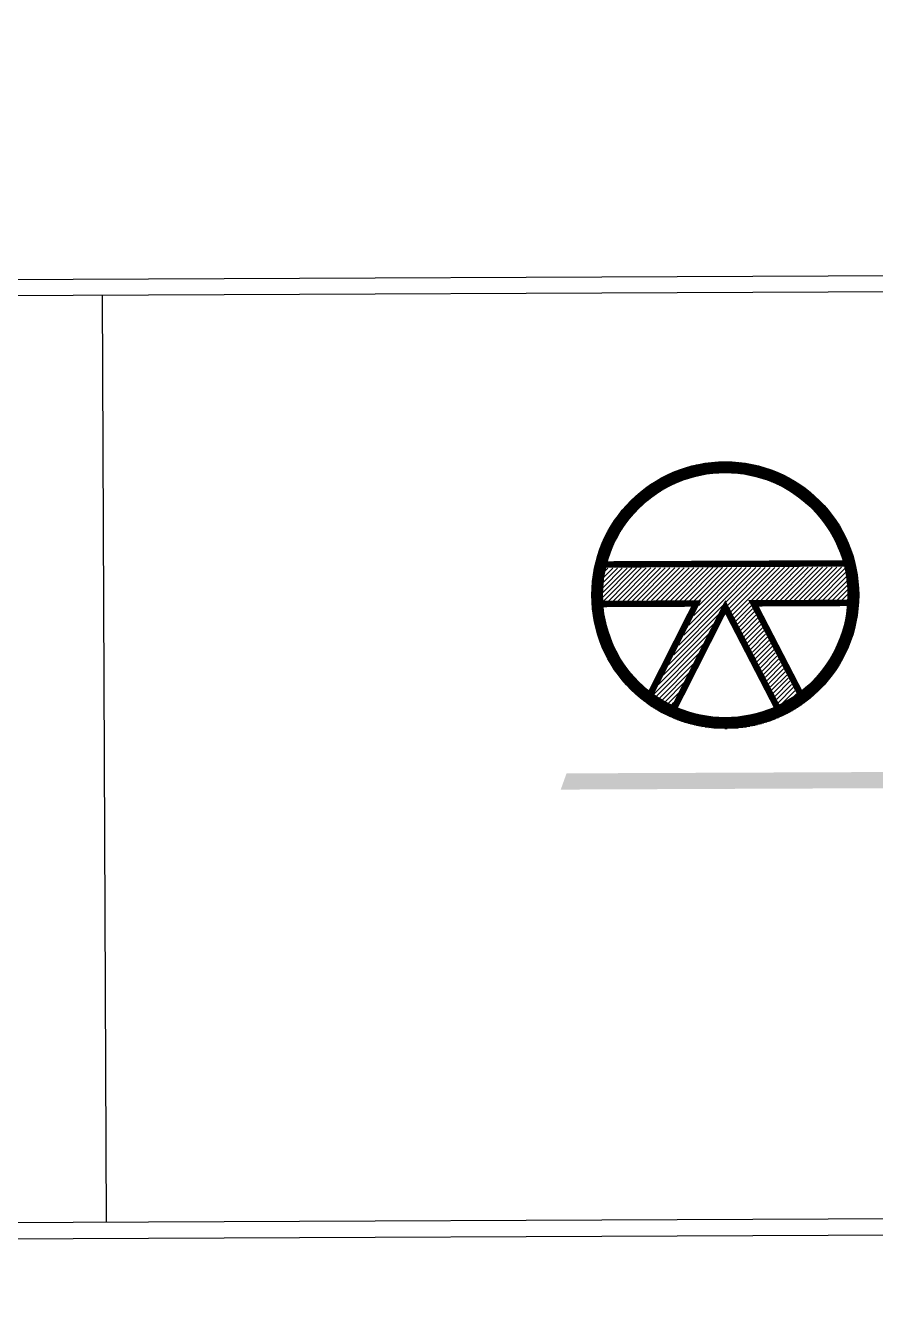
# Model space of a CAD drawing. Header units: metres. Extents: x 1403540 to 1403753, y 4914068 to 4914365.
# Drawn here: x 1403712.05 to 1403723.59, y 4914068 to 4914085.21 of the extents above; entities that cross this region are included whole.
import ezdxf
from ezdxf.enums import TextEntityAlignment as Align

# ---------------------------------------------------------------- set-up
doc = ezdxf.new("R2010")
doc.units = ezdxf.units.M
doc.header["$MEASUREMENT"] = 0
for name, color, linetype in [('Border', 7, 'Continuous'), ('HSIFLogo', 1, 'Continuous'), ('Title Block', 7, 'Continuous')]:
    doc.layers.add(name, color=color, linetype=linetype)
doc.styles.add('140BT', font='swiss.ttf', dxfattribs={"width": 2, "height": 12.43})
doc.styles.add('SIMPLEX', font='SIMPLEX')

# ---------------------------------------------------------------- blocks, each defined once
blk = doc.blocks.new('*X2')
at = {"color": 0}
for p, q in [((16.3204, -4.99), (16.3753, -4.9352)), ((16.3208, -4.9808), (16.3664, -4.9352)), ((16.3212, -4.9716), (16.3576, -4.9352)), ((16.3222, -4.9617), (16.3487, -4.9352)), ((16.3233, -4.9959), (16.3841, -4.9352)), ((16.3239, -4.9512), (16.3399, -4.9352)), ((16.3258, -4.9404), (16.3311, -4.9352)), ((16.3322, -4.9959), (16.3929, -4.9352)), ((16.341, -4.9959), (16.4018, -4.9352)), ((16.3499, -4.9959), (16.4106, -4.9352)), ((16.3587, -4.9959), (16.4194, -4.9352)), ((16.3675, -4.9959), (16.4283, -4.9352)), ((16.3764, -4.9959), (16.4371, -4.9352)), ((16.3852, -4.9959), (16.446, -4.9352)), ((16.3941, -4.9959), (16.4548, -4.9352)), ((16.4029, -4.9959), (16.4636, -4.9352)), ((16.4117, -4.9959), (16.4725, -4.9352)), ((16.4206, -4.9959), (16.4813, -4.9352)), ((16.4294, -4.9959), (16.4902, -4.9352)), ((16.4383, -4.9959), (16.499, -4.9352)), ((16.4471, -4.9959), (16.5078, -4.9352)), ((16.4559, -4.9959), (16.5167, -4.9352)), ((16.4616, -5.0786), (16.6051, -4.9352)), ((16.4648, -4.9959), (16.5255, -4.9352)), ((16.4711, -5.0603), (16.5962, -4.9352)), ((16.4736, -4.9959), (16.5344, -4.9352)), ((16.4805, -5.042), (16.5874, -4.9352)), ((16.4824, -4.9959), (16.5432, -4.9352)), ((16.49, -5.0238), (16.5785, -4.9352)), ((16.4913, -4.9959), (16.552, -4.9352)), ((16.4994, -5.0055), (16.5697, -4.9352)), ((16.5001, -4.9959), (16.5609, -4.9352)), ((16.5501, -4.999), (16.6139, -4.9352)), ((16.5531, -5.0048), (16.6227, -4.9352)), ((16.5561, -5.0107), (16.6316, -4.9352)), ((16.5591, -5.0165), (16.6404, -4.9352)), ((16.5621, -5.0223), (16.6493, -4.9352)), ((16.5974, -4.9959), (16.6581, -4.9352)), ((16.6062, -4.9959), (16.6669, -4.9352)), ((16.615, -4.9959), (16.6758, -4.9352)), ((16.6239, -4.9959), (16.6846, -4.9352)), ((16.6327, -4.9959), (16.6935, -4.9352)), ((16.6415, -4.9959), (16.7023, -4.9352)), ((16.6504, -4.9959), (16.7111, -4.9352)), ((16.6592, -4.9959), (16.72, -4.9352)), ((16.6681, -4.9959), (16.7288, -4.9352)), ((16.6769, -4.9959), (16.7376, -4.9352)), ((16.6857, -4.9959), (16.7465, -4.9352)), ((16.6946, -4.9959), (16.7553, -4.9352)), ((16.7034, -4.9959), (16.7642, -4.9352)), ((16.7123, -4.9959), (16.7709, -4.9373)), ((16.7211, -4.9959), (16.7722, -4.9448)), ((16.7299, -4.9959), (16.7735, -4.9524)), ((16.7388, -4.9959), (16.7742, -4.9605)), ((16.7476, -4.9959), (16.7748, -4.9688)), ((16.7565, -4.9959), (16.7754, -4.977)), ((16.4522, -5.0969), (16.5449, -5.0042)), ((16.5651, -5.0282), (16.593, -5.0003)), ((16.5681, -5.034), (16.596, -5.0061)), ((16.7653, -4.9959), (16.7756, -4.9856)), ((16.7741, -4.9959), (16.7756, -4.9945)), ((16.4428, -5.1151), (16.5357, -5.0223)), ((16.5711, -5.0398), (16.599, -5.012)), ((16.5741, -5.0457), (16.6019, -5.0178)), ((16.5771, -5.0515), (16.6049, -5.0237)), ((16.5801, -5.0574), (16.6079, -5.0296)), ((16.4333, -5.1334), (16.5264, -5.0404)), ((16.5831, -5.0632), (16.6109, -5.0354)), ((16.5861, -5.069), (16.6139, -5.0413)), ((16.5891, -5.0749), (16.6169, -5.0471)), ((16.5921, -5.0807), (16.6198, -5.053)), ((16.4145, -5.17), (16.5079, -5.0765)), ((16.4239, -5.1517), (16.5172, -5.0584)), ((16.5951, -5.0865), (16.6228, -5.0588)), ((16.5981, -5.0924), (16.6258, -5.0647)), ((16.6011, -5.0982), (16.6288, -5.0706)), ((16.6041, -5.104), (16.6318, -5.0764)), ((16.4196, -5.1736), (16.4986, -5.0946)), ((16.6071, -5.1099), (16.6347, -5.0823)), ((16.6102, -5.1157), (16.6377, -5.0881)), ((16.6132, -5.1215), (16.6407, -5.094)), ((16.6162, -5.1274), (16.6437, -5.0998)), ((16.4254, -5.1767), (16.4894, -5.1127)), ((16.6192, -5.1332), (16.6467, -5.1057)), ((16.6222, -5.139), (16.6497, -5.1116)), ((16.6252, -5.1449), (16.6526, -5.1174)), ((16.6282, -5.1507), (16.6556, -5.1233)), ((16.4311, -5.1799), (16.4801, -5.1308)), ((16.4368, -5.183), (16.4709, -5.1489)), ((16.6312, -5.1566), (16.6586, -5.1291)), ((16.6342, -5.1624), (16.6616, -5.135)), ((16.6372, -5.1682), (16.6646, -5.1408)), ((16.6402, -5.1741), (16.6675, -5.1467)), ((16.4425, -5.1861), (16.4616, -5.167)), ((16.6432, -5.1799), (16.6705, -5.1526)), ((16.6462, -5.1857), (16.6735, -5.1584)), ((16.6537, -5.187), (16.6765, -5.1643)), ((16.6742, -5.1754), (16.6795, -5.1701)), ((16.4483, -5.1892), (16.4524, -5.1851))]:
    blk.add_line(p, q, dxfattribs=at)
blk = doc.blocks.new('*X5')
at = {"color": 0}
for p, q in [((32.722, 27.99), (34.346, 27.99)), ((32.752, 28), (34.316, 28)), ((32.782, 28.01), (34.286, 28.01)), ((32.814, 28.02), (34.253, 28.02)), ((32.848, 28.03), (34.22, 28.03)), ((32.884, 28.04), (34.184, 28.04)), ((32.922, 28.05), (34.146, 28.05)), ((32.962, 28.06), (34.106, 28.06)), ((33.006, 28.07), (34.062, 28.07)), ((33.054, 28.08), (34.014, 28.08)), ((33.108, 28.09), (33.96, 28.09)), ((33.17, 28.1), (33.898, 28.1)), ((33.245, 28.11), (33.823, 28.11)), ((33.349, 28.12), (33.719, 28.12)), ((32.221, 27.75), (32.65, 27.75)), ((32.238, 27.76), (32.674, 27.76)), ((32.254, 27.77), (32.699, 27.77)), ((32.271, 27.78), (32.725, 27.78)), ((32.288, 27.79), (32.751, 27.79)), ((32.305, 27.8), (32.779, 27.8)), ((32.323, 27.81), (32.808, 27.81)), ((32.341, 27.82), (32.839, 27.82)), ((32.359, 27.83), (32.871, 27.83)), ((32.378, 27.84), (32.904, 27.84)), ((32.397, 27.85), (32.94, 27.85)), ((32.416, 27.86), (32.979, 27.86)), ((32.436, 27.87), (33.02, 27.87)), ((32.457, 27.88), (33.065, 27.88)), ((32.478, 27.89), (33.116, 27.89)), ((32.499, 27.9), (33.173, 27.9)), ((32.521, 27.91), (33.242, 27.91)), ((32.544, 27.92), (33.334, 27.92)), ((32.567, 27.93), (34.501, 27.93)), ((32.591, 27.94), (34.477, 27.94)), ((32.615, 27.95), (34.453, 27.95)), ((32.641, 27.96), (34.427, 27.96)), ((32.667, 27.97), (34.401, 27.97)), ((32.694, 27.98), (34.374, 27.98)), ((33.734, 27.92), (34.524, 27.92)), ((33.826, 27.91), (34.547, 27.91)), ((33.895, 27.9), (34.569, 27.9)), ((33.952, 27.89), (34.59, 27.89)), ((34.003, 27.88), (34.611, 27.88)), ((34.048, 27.87), (34.632, 27.87)), ((34.089, 27.86), (34.652, 27.86)), ((34.128, 27.85), (34.671, 27.85)), ((34.163, 27.84), (34.69, 27.84)), ((34.197, 27.83), (34.709, 27.83)), ((34.229, 27.82), (34.727, 27.82)), ((34.26, 27.81), (34.745, 27.81)), ((34.289, 27.8), (34.763, 27.8)), ((34.317, 27.79), (34.78, 27.79)), ((34.343, 27.78), (34.797, 27.78)), ((34.369, 27.77), (34.814, 27.77)), ((34.394, 27.76), (34.83, 27.76)), ((34.418, 27.75), (34.847, 27.75)), ((31.911, 27.52), (32.233, 27.52)), ((31.923, 27.53), (32.247, 27.53)), ((31.934, 27.54), (32.262, 27.54)), ((31.946, 27.55), (32.277, 27.55)), ((31.958, 27.56), (32.292, 27.56)), ((31.97, 27.57), (32.308, 27.57)), ((31.983, 27.58), (32.323, 27.58)), ((31.995, 27.59), (32.339, 27.59)), ((32.008, 27.6), (32.356, 27.6)), ((32.021, 27.61), (32.372, 27.61)), ((32.034, 27.62), (32.389, 27.62)), ((32.047, 27.63), (32.407, 27.63)), ((32.06, 27.64), (32.425, 27.64)), ((32.074, 27.65), (32.443, 27.65)), ((32.088, 27.66), (32.461, 27.66)), ((32.102, 27.67), (32.48, 27.67)), ((32.116, 27.68), (32.499, 27.68)), ((32.13, 27.69), (32.519, 27.69)), ((32.145, 27.7), (32.54, 27.7)), ((32.16, 27.71), (32.56, 27.71)), ((32.175, 27.72), (32.582, 27.72)), ((32.19, 27.73), (32.604, 27.73)), ((32.206, 27.74), (32.626, 27.74)), ((34.441, 27.74), (34.862, 27.74)), ((34.464, 27.73), (34.878, 27.73)), ((34.486, 27.72), (34.893, 27.72)), ((34.508, 27.71), (34.908, 27.71)), ((34.528, 27.7), (34.923, 27.7)), ((34.549, 27.69), (34.938, 27.69)), ((34.569, 27.68), (34.952, 27.68)), ((34.588, 27.67), (34.966, 27.67)), ((34.607, 27.66), (34.98, 27.66)), ((34.625, 27.65), (34.994, 27.65)), ((34.643, 27.64), (35.008, 27.64)), ((34.661, 27.63), (35.021, 27.63)), ((34.679, 27.62), (35.034, 27.62)), ((34.696, 27.61), (35.047, 27.61)), ((34.712, 27.6), (35.06, 27.6)), ((34.729, 27.59), (35.073, 27.59)), ((34.745, 27.58), (35.085, 27.58)), ((34.76, 27.57), (35.098, 27.57)), ((34.776, 27.56), (35.11, 27.56)), ((34.791, 27.55), (35.122, 27.55)), ((34.806, 27.54), (35.134, 27.54)), ((34.821, 27.53), (35.145, 27.53)), ((34.835, 27.52), (35.157, 27.52)), ((31.67, 27.28), (31.943, 27.28)), ((31.679, 27.29), (31.953, 27.29)), ((31.688, 27.3), (31.964, 27.3)), ((31.697, 27.31), (31.974, 27.31)), ((31.706, 27.32), (31.985, 27.32)), ((31.715, 27.33), (31.996, 27.33)), ((31.725, 27.34), (32.007, 27.34)), ((31.734, 27.35), (32.018, 27.35)), ((31.743, 27.36), (32.029, 27.36)), ((31.753, 27.37), (32.04, 27.37)), ((31.763, 27.38), (32.052, 27.38)), ((31.773, 27.39), (32.064, 27.39)), ((31.782, 27.4), (32.076, 27.4)), ((31.792, 27.41), (32.088, 27.41)), ((31.803, 27.42), (32.1, 27.42)), ((31.813, 27.43), (32.112, 27.43)), ((31.823, 27.44), (32.125, 27.44)), ((31.834, 27.45), (32.138, 27.45)), ((31.844, 27.46), (32.151, 27.46)), ((31.855, 27.47), (32.164, 27.47)), ((31.866, 27.48), (32.177, 27.48)), ((31.877, 27.49), (32.191, 27.49)), ((31.888, 27.5), (32.204, 27.5)), ((31.9, 27.51), (32.218, 27.51)), ((34.849, 27.51), (35.168, 27.51)), ((34.863, 27.5), (35.18, 27.5)), ((34.877, 27.49), (35.191, 27.49)), ((34.891, 27.48), (35.202, 27.48)), ((34.904, 27.47), (35.213, 27.47)), ((34.917, 27.46), (35.224, 27.46)), ((34.93, 27.45), (35.234, 27.45)), ((34.943, 27.44), (35.245, 27.44)), ((34.956, 27.43), (35.255, 27.43)), ((34.968, 27.42), (35.265, 27.42)), ((34.98, 27.41), (35.275, 27.41)), ((34.992, 27.4), (35.285, 27.4)), ((35.004, 27.39), (35.295, 27.39)), ((35.016, 27.38), (35.305, 27.38)), ((35.028, 27.37), (35.315, 27.37)), ((35.039, 27.36), (35.324, 27.36)), ((35.05, 27.35), (35.334, 27.35)), ((35.061, 27.34), (35.343, 27.34)), ((35.072, 27.33), (35.353, 27.33)), ((35.083, 27.32), (35.362, 27.32)), ((35.094, 27.31), (35.371, 27.31)), ((35.104, 27.3), (35.38, 27.3)), ((35.115, 27.29), (35.389, 27.29)), ((35.125, 27.28), (35.397, 27.28)), ((31.492, 27.05), (31.738, 27.05)), ((31.499, 27.06), (31.745, 27.06)), ((31.506, 27.07), (31.753, 27.07)), ((31.513, 27.08), (31.761, 27.08)), ((31.52, 27.09), (31.769, 27.09)), ((31.528, 27.1), (31.778, 27.1)), ((31.535, 27.11), (31.786, 27.11)), ((31.542, 27.12), (31.794, 27.12)), ((31.55, 27.13), (31.803, 27.13)), ((31.557, 27.14), (31.811, 27.14)), ((31.565, 27.15), (31.82, 27.15)), ((31.572, 27.16), (31.829, 27.16)), ((31.58, 27.17), (31.838, 27.17)), ((31.588, 27.18), (31.847, 27.18)), ((31.596, 27.19), (31.856, 27.19)), ((31.604, 27.2), (31.865, 27.2)), ((31.612, 27.21), (31.874, 27.21)), ((31.62, 27.22), (31.884, 27.22)), ((31.628, 27.23), (31.893, 27.23)), ((31.636, 27.24), (31.903, 27.24)), ((31.645, 27.25), (31.913, 27.25)), ((31.653, 27.26), (31.923, 27.26)), ((31.662, 27.27), (31.933, 27.27)), ((35.135, 27.27), (35.406, 27.27)), ((35.145, 27.26), (35.415, 27.26)), ((35.155, 27.25), (35.423, 27.25)), ((35.165, 27.24), (35.432, 27.24)), ((35.175, 27.23), (35.44, 27.23)), ((35.184, 27.22), (35.448, 27.22)), ((35.194, 27.21), (35.456, 27.21)), ((35.203, 27.2), (35.464, 27.2)), ((35.212, 27.19), (35.472, 27.19)), ((35.221, 27.18), (35.48, 27.18)), ((35.23, 27.17), (35.488, 27.17)), ((35.239, 27.16), (35.496, 27.16)), ((35.248, 27.15), (35.503, 27.15)), ((35.257, 27.14), (35.511, 27.14)), ((35.265, 27.13), (35.518, 27.13)), ((35.274, 27.12), (35.526, 27.12)), ((35.282, 27.11), (35.533, 27.11)), ((35.29, 27.1), (35.54, 27.1)), ((35.299, 27.09), (35.548, 27.09)), ((35.307, 27.08), (35.555, 27.08)), ((35.315, 27.07), (35.562, 27.07)), ((35.323, 27.06), (35.569, 27.06)), ((35.33, 27.05), (35.576, 27.05)), ((31.347, 26.81), (31.574, 26.81)), ((31.353, 26.82), (31.58, 26.82)), ((31.358, 26.83), (31.586, 26.83)), ((31.364, 26.84), (31.592, 26.84)), ((31.369, 26.85), (31.599, 26.85)), ((31.375, 26.86), (31.605, 26.86)), ((31.38, 26.87), (31.611, 26.87)), ((31.386, 26.88), (31.617, 26.88)), ((31.392, 26.89), (31.624, 26.89)), ((31.398, 26.9), (31.63, 26.9)), ((31.403, 26.91), (31.637, 26.91)), ((31.409, 26.92), (31.644, 26.92)), ((31.415, 26.93), (31.65, 26.93)), ((31.421, 26.94), (31.657, 26.94)), ((31.427, 26.95), (31.664, 26.95)), ((31.434, 26.96), (31.671, 26.96)), ((31.44, 26.97), (31.678, 26.97)), ((31.446, 26.98), (31.685, 26.98)), ((31.453, 26.99), (31.693, 26.99)), ((31.459, 27), (31.7, 27)), ((31.466, 27.01), (31.707, 27.01)), ((31.472, 27.02), (31.715, 27.02)), ((31.479, 27.03), (31.722, 27.03)), ((31.486, 27.04), (31.73, 27.04)), ((35.338, 27.04), (35.582, 27.04)), ((35.346, 27.03), (35.589, 27.03)), ((35.353, 27.02), (35.596, 27.02)), ((35.361, 27.01), (35.602, 27.01)), ((35.368, 27), (35.609, 27)), ((35.375, 26.99), (35.615, 26.99)), ((35.383, 26.98), (35.622, 26.98)), ((35.39, 26.97), (35.628, 26.97)), ((35.397, 26.96), (35.634, 26.96)), ((35.404, 26.95), (35.64, 26.95)), ((35.411, 26.94), (35.647, 26.94)), ((35.418, 26.93), (35.653, 26.93)), ((35.424, 26.92), (35.659, 26.92)), ((35.431, 26.91), (35.665, 26.91)), ((35.437, 26.9), (35.67, 26.9)), ((35.444, 26.89), (35.676, 26.89)), ((35.45, 26.88), (35.682, 26.88)), ((35.457, 26.87), (35.688, 26.87)), ((35.463, 26.86), (35.693, 26.86)), ((35.469, 26.85), (35.699, 26.85)), ((35.475, 26.84), (35.704, 26.84)), ((35.482, 26.83), (35.71, 26.83)), ((35.488, 26.82), (35.715, 26.82)), ((35.493, 26.81), (35.72, 26.81)), ((31.241, 26.58), (31.456, 26.58)), ((31.245, 26.59), (31.46, 26.59)), ((31.249, 26.6), (31.465, 26.6)), ((31.253, 26.61), (31.469, 26.61)), ((31.257, 26.62), (31.474, 26.62)), ((31.261, 26.63), (31.479, 26.63)), ((31.266, 26.64), (31.484, 26.64)), ((31.27, 26.65), (31.488, 26.65)), ((31.275, 26.66), (31.493, 26.66)), ((31.279, 26.67), (31.498, 26.67)), ((31.284, 26.68), (31.503, 26.68)), ((31.288, 26.69), (31.508, 26.69)), ((31.293, 26.7), (31.514, 26.7)), ((31.297, 26.71), (31.519, 26.71)), ((31.302, 26.72), (31.524, 26.72)), ((31.307, 26.73), (31.529, 26.73)), ((31.312, 26.74), (31.535, 26.74)), ((31.317, 26.75), (31.54, 26.75)), ((31.322, 26.76), (31.546, 26.76)), ((31.327, 26.77), (31.551, 26.77)), ((31.332, 26.78), (31.557, 26.78)), ((31.337, 26.79), (31.563, 26.79)), ((31.342, 26.8), (31.569, 26.8)), ((35.499, 26.8), (35.726, 26.8)), ((35.505, 26.79), (35.731, 26.79)), ((35.511, 26.78), (35.736, 26.78)), ((35.517, 26.77), (35.741, 26.77)), ((35.522, 26.76), (35.746, 26.76)), ((35.528, 26.75), (35.751, 26.75)), ((35.533, 26.74), (35.756, 26.74)), ((35.539, 26.73), (35.761, 26.73)), ((35.544, 26.72), (35.766, 26.72)), ((35.549, 26.71), (35.77, 26.71)), ((35.554, 26.7), (35.775, 26.7)), ((35.56, 26.69), (35.78, 26.69)), ((35.565, 26.68), (35.784, 26.68)), ((35.57, 26.67), (35.789, 26.67)), ((35.575, 26.66), (35.793, 26.66)), ((35.58, 26.65), (35.798, 26.65)), ((35.584, 26.64), (35.802, 26.64)), ((35.589, 26.63), (35.807, 26.63)), ((35.594, 26.62), (35.811, 26.62)), ((35.599, 26.61), (35.815, 26.61)), ((35.603, 26.6), (35.819, 26.6)), ((35.608, 26.59), (35.823, 26.59)), ((35.612, 26.58), (35.827, 26.58)), ((31.158, 26.34), (31.365, 26.34)), ((31.161, 26.35), (31.368, 26.35)), ((31.164, 26.36), (31.371, 26.36)), ((31.167, 26.37), (31.374, 26.37)), ((31.17, 26.38), (31.378, 26.38)), ((31.173, 26.39), (31.381, 26.39)), ((31.176, 26.4), (31.385, 26.4)), ((31.179, 26.41), (31.388, 26.41)), ((31.182, 26.42), (31.392, 26.42)), ((31.186, 26.43), (31.395, 26.43)), ((31.189, 26.44), (31.399, 26.44)), ((31.192, 26.45), (31.403, 26.45)), ((31.196, 26.46), (31.406, 26.46)), ((31.199, 26.47), (31.41, 26.47)), ((31.203, 26.48), (31.414, 26.48)), ((31.206, 26.49), (31.418, 26.49)), ((31.21, 26.5), (31.422, 26.5)), ((31.213, 26.51), (31.426, 26.51)), ((31.217, 26.52), (31.43, 26.52)), ((31.221, 26.53), (31.434, 26.53)), ((31.225, 26.54), (31.438, 26.54)), ((31.229, 26.55), (31.443, 26.55)), ((31.233, 26.56), (31.447, 26.56)), ((31.237, 26.57), (31.451, 26.57)), ((35.617, 26.57), (35.831, 26.57)), ((35.621, 26.56), (35.835, 26.56)), ((35.625, 26.55), (35.839, 26.55)), ((35.63, 26.54), (35.843, 26.54)), ((35.634, 26.53), (35.847, 26.53)), ((35.638, 26.52), (35.851, 26.52)), ((35.642, 26.51), (35.854, 26.51)), ((35.646, 26.5), (35.858, 26.5)), ((35.65, 26.49), (35.862, 26.49)), ((35.654, 26.48), (35.865, 26.48)), ((35.658, 26.47), (35.869, 26.47)), ((35.662, 26.46), (35.872, 26.46)), ((35.665, 26.45), (35.876, 26.45)), ((35.669, 26.44), (35.879, 26.44)), ((35.673, 26.43), (35.882, 26.43)), ((35.676, 26.42), (35.886, 26.42)), ((35.68, 26.41), (35.889, 26.41)), ((35.683, 26.4), (35.892, 26.4)), ((35.687, 26.39), (35.895, 26.39)), ((35.69, 26.38), (35.898, 26.38)), ((35.694, 26.37), (35.901, 26.37)), ((35.697, 26.36), (35.904, 26.36)), ((35.7, 26.35), (35.907, 26.35)), ((35.703, 26.34), (35.91, 26.34)), ((31.103, 26.11), (31.305, 26.11)), ((31.105, 26.12), (31.307, 26.12)), ((31.107, 26.13), (31.309, 26.13)), ((31.109, 26.14), (31.311, 26.14)), ((31.111, 26.15), (31.313, 26.15)), ((31.113, 26.16), (31.316, 26.16)), ((31.115, 26.17), (31.318, 26.17)), ((31.117, 26.18), (31.32, 26.18)), ((31.119, 26.19), (31.323, 26.19)), ((31.122, 26.2), (31.325, 26.2)), ((31.124, 26.21), (31.328, 26.21)), ((31.126, 26.22), (31.33, 26.22)), ((31.129, 26.23), (31.333, 26.23)), ((31.131, 26.24), (31.335, 26.24)), ((31.133, 26.25), (31.338, 26.25)), ((31.136, 26.26), (31.341, 26.26)), ((31.139, 26.27), (31.344, 26.27)), ((31.141, 26.28), (31.347, 26.28)), ((31.144, 26.29), (31.349, 26.29)), ((31.146, 26.3), (31.352, 26.3)), ((31.149, 26.31), (31.355, 26.31)), ((31.152, 26.32), (31.358, 26.32)), ((31.155, 26.33), (31.362, 26.33)), ((35.706, 26.33), (35.913, 26.33)), ((35.71, 26.32), (35.916, 26.32)), ((35.713, 26.31), (35.919, 26.31)), ((35.716, 26.3), (35.922, 26.3)), ((35.718, 26.29), (35.924, 26.29)), ((35.721, 26.28), (35.927, 26.28)), ((35.724, 26.27), (35.929, 26.27)), ((35.727, 26.26), (35.932, 26.26)), ((35.73, 26.25), (35.934, 26.25)), ((35.732, 26.24), (35.937, 26.24)), ((35.735, 26.23), (35.939, 26.23)), ((35.738, 26.22), (35.942, 26.22)), ((35.74, 26.21), (35.944, 26.21)), ((35.743, 26.2), (35.946, 26.2)), ((35.745, 26.19), (35.949, 26.19)), ((35.748, 26.18), (35.951, 26.18)), ((35.75, 26.17), (35.953, 26.17)), ((35.752, 26.16), (35.955, 26.16)), ((35.755, 26.15), (35.957, 26.15)), ((35.757, 26.14), (35.959, 26.14)), ((35.759, 26.13), (35.961, 26.13)), ((35.761, 26.12), (35.963, 26.12)), ((35.763, 26.11), (35.965, 26.11)), ((31.07, 25.87), (31.269, 25.87)), ((31.071, 25.88), (31.27, 25.88)), ((31.072, 25.89), (31.271, 25.89)), ((31.073, 25.9), (31.272, 25.9)), ((31.074, 25.91), (31.273, 25.91)), ((31.075, 25.92), (31.274, 25.92)), ((31.076, 25.93), (31.275, 25.93)), ((31.077, 25.94), (31.277, 25.94)), ((31.078, 25.95), (31.278, 25.95)), ((31.08, 25.96), (31.279, 25.96)), ((31.081, 25.97), (31.281, 25.97)), ((31.082, 25.98), (31.282, 25.98)), ((31.083, 25.99), (31.284, 25.99)), ((31.085, 26), (31.285, 26)), ((31.086, 26.01), (31.287, 26.01)), ((31.088, 26.02), (31.288, 26.02)), ((31.089, 26.03), (31.29, 26.03)), ((31.091, 26.04), (31.292, 26.04)), ((31.092, 26.05), (31.293, 26.05)), ((31.094, 26.06), (31.295, 26.06)), ((31.096, 26.07), (31.297, 26.07)), ((31.098, 26.08), (31.299, 26.08)), ((31.099, 26.09), (31.301, 26.09)), ((31.101, 26.1), (31.303, 26.1)), ((35.765, 26.1), (35.967, 26.1)), ((35.767, 26.09), (35.969, 26.09)), ((35.769, 26.08), (35.97, 26.08)), ((35.771, 26.07), (35.972, 26.07)), ((35.773, 26.06), (35.974, 26.06)), ((35.775, 26.05), (35.976, 26.05)), ((35.776, 26.04), (35.977, 26.04)), ((35.778, 26.03), (35.979, 26.03)), ((35.78, 26.02), (35.98, 26.02)), ((35.781, 26.01), (35.982, 26.01)), ((35.783, 26), (35.983, 26)), ((35.784, 25.99), (35.984, 25.99)), ((35.786, 25.98), (35.986, 25.98)), ((35.787, 25.97), (35.987, 25.97)), ((35.789, 25.96), (35.988, 25.96)), ((35.79, 25.95), (35.99, 25.95)), ((35.791, 25.94), (35.991, 25.94)), ((35.792, 25.93), (35.992, 25.93)), ((35.794, 25.92), (35.993, 25.92)), ((35.795, 25.91), (35.994, 25.91)), ((35.796, 25.9), (35.995, 25.9)), ((35.797, 25.89), (35.996, 25.89)), ((35.798, 25.88), (35.997, 25.88)), ((35.799, 25.87), (35.998, 25.87)), ((31.06, 25.66), (31.259, 25.66)), ((31.06, 25.65), (31.259, 25.65)), ((31.06, 25.64), (31.259, 25.64)), ((31.061, 25.72), (31.26, 25.72)), ((31.061, 25.71), (31.259, 25.71)), ((31.061, 25.7), (31.259, 25.7)), ((31.061, 25.69), (31.259, 25.69)), ((31.061, 25.68), (31.259, 25.68)), ((31.061, 25.67), (31.259, 25.67)), ((31.062, 25.75), (31.261, 25.75)), ((31.062, 25.74), (31.26, 25.74)), ((31.062, 25.73), (31.26, 25.73)), ((31.063, 25.77), (31.262, 25.77)), ((31.063, 25.76), (31.261, 25.76)), ((31.064, 25.79), (31.263, 25.79)), ((31.064, 25.78), (31.262, 25.78)), ((31.065, 25.81), (31.264, 25.81)), ((31.065, 25.8), (31.263, 25.8)), ((31.066, 25.82), (31.265, 25.82)), ((31.067, 25.84), (31.266, 25.84)), ((31.067, 25.83), (31.265, 25.83)), ((31.068, 25.85), (31.267, 25.85)), ((31.069, 25.86), (31.268, 25.86)), ((35.8, 25.86), (35.999, 25.86)), ((35.801, 25.85), (36, 25.85)), ((35.802, 25.84), (36, 25.84)), ((35.802, 25.83), (36.001, 25.83)), ((35.803, 25.82), (36.002, 25.82)), ((35.804, 25.81), (36.003, 25.81)), ((35.805, 25.8), (36.003, 25.8)), ((35.805, 25.79), (36.004, 25.79)), ((35.806, 25.78), (36.004, 25.78)), ((35.806, 25.77), (36.005, 25.77)), ((35.807, 25.76), (36.005, 25.76)), ((35.807, 25.75), (36.006, 25.75)), ((35.808, 25.74), (36.006, 25.74)), ((35.808, 25.73), (36.006, 25.73)), ((35.808, 25.72), (36.007, 25.72)), ((35.809, 25.71), (36.007, 25.71)), ((35.809, 25.7), (36.007, 25.7)), ((35.809, 25.69), (36.007, 25.69)), ((35.809, 25.68), (36.007, 25.68)), ((35.809, 25.67), (36.007, 25.67)), ((35.809, 25.66), (36.007, 25.66)), ((35.809, 25.65), (36.007, 25.65)), ((35.809, 25.64), (36.007, 25.64)), ((31.061, 25.63), (31.259, 25.63)), ((31.061, 25.62), (31.259, 25.62)), ((31.061, 25.61), (31.259, 25.61)), ((31.061, 25.6), (31.259, 25.6)), ((31.061, 25.59), (31.259, 25.59)), ((31.062, 25.58), (31.26, 25.58)), ((31.062, 25.57), (31.26, 25.57)), ((31.062, 25.56), (31.261, 25.56)), ((31.063, 25.55), (31.261, 25.55)), ((31.063, 25.54), (31.261, 25.54)), ((31.064, 25.53), (31.262, 25.53)), ((31.064, 25.52), (31.263, 25.52)), ((31.065, 25.51), (31.263, 25.51)), ((31.065, 25.5), (31.264, 25.5)), ((31.066, 25.49), (31.264, 25.49)), ((31.067, 25.48), (31.265, 25.48)), ((31.067, 25.47), (31.266, 25.47)), ((31.068, 25.46), (31.267, 25.46)), ((31.069, 25.45), (31.268, 25.45)), ((31.07, 25.44), (31.269, 25.44)), ((31.071, 25.43), (31.27, 25.43)), ((31.071, 25.42), (31.271, 25.42)), ((31.072, 25.41), (31.272, 25.41)), ((31.073, 25.4), (31.273, 25.4)), ((35.795, 25.4), (35.994, 25.4)), ((35.796, 25.41), (35.995, 25.41)), ((35.797, 25.42), (35.996, 25.42)), ((35.798, 25.43), (35.997, 25.43)), ((35.799, 25.44), (35.998, 25.44)), ((35.8, 25.45), (35.999, 25.45)), ((35.801, 25.46), (36, 25.46)), ((35.802, 25.47), (36.001, 25.47)), ((35.803, 25.49), (36.002, 25.49)), ((35.803, 25.48), (36.001, 25.48)), ((35.804, 25.5), (36.003, 25.5)), ((35.805, 25.52), (36.004, 25.52)), ((35.805, 25.51), (36.003, 25.51)), ((35.806, 25.53), (36.004, 25.53)), ((35.807, 25.56), (36.006, 25.56)), ((35.807, 25.55), (36.005, 25.55)), ((35.807, 25.54), (36.005, 25.54)), ((35.808, 25.59), (36.007, 25.59)), ((35.808, 25.58), (36.006, 25.58)), ((35.808, 25.57), (36.006, 25.57)), ((35.809, 25.63), (36.007, 25.63)), ((35.809, 25.62), (36.007, 25.62)), ((35.809, 25.61), (36.007, 25.61)), ((35.809, 25.6), (36.007, 25.6)), ((31.075, 25.39), (31.274, 25.39)), ((31.076, 25.38), (31.275, 25.38)), ((31.077, 25.37), (31.276, 25.37)), ((31.078, 25.36), (31.278, 25.36)), ((31.079, 25.35), (31.279, 25.35)), ((31.08, 25.34), (31.28, 25.34)), ((31.082, 25.33), (31.282, 25.33)), ((31.083, 25.32), (31.283, 25.32)), ((31.084, 25.31), (31.285, 25.31)), ((31.086, 25.3), (31.286, 25.3)), ((31.087, 25.29), (31.288, 25.29)), ((31.089, 25.28), (31.289, 25.28)), ((31.09, 25.27), (31.291, 25.27)), ((31.092, 25.26), (31.293, 25.26)), ((31.094, 25.25), (31.295, 25.25)), ((31.095, 25.24), (31.296, 25.24)), ((31.097, 25.23), (31.298, 25.23)), ((31.099, 25.22), (31.3, 25.22)), ((31.101, 25.21), (31.302, 25.21)), ((31.102, 25.2), (31.304, 25.2)), ((31.104, 25.19), (31.306, 25.19)), ((31.106, 25.18), (31.308, 25.18)), ((31.108, 25.17), (31.311, 25.17)), ((35.757, 25.17), (35.96, 25.17)), ((35.76, 25.18), (35.962, 25.18)), ((35.762, 25.19), (35.964, 25.19)), ((35.764, 25.2), (35.966, 25.2)), ((35.766, 25.21), (35.967, 25.21)), ((35.768, 25.22), (35.969, 25.22)), ((35.77, 25.23), (35.971, 25.23)), ((35.771, 25.24), (35.973, 25.24)), ((35.773, 25.25), (35.974, 25.25)), ((35.775, 25.26), (35.976, 25.26)), ((35.777, 25.27), (35.978, 25.27)), ((35.778, 25.28), (35.979, 25.28)), ((35.78, 25.29), (35.981, 25.29)), ((35.782, 25.3), (35.982, 25.3)), ((35.783, 25.31), (35.984, 25.31)), ((35.785, 25.32), (35.985, 25.32)), ((35.786, 25.33), (35.986, 25.33)), ((35.788, 25.34), (35.988, 25.34)), ((35.789, 25.35), (35.989, 25.35)), ((35.79, 25.36), (35.99, 25.36)), ((35.792, 25.37), (35.991, 25.37)), ((35.793, 25.38), (35.992, 25.38)), ((35.794, 25.39), (35.993, 25.39)), ((31.11, 25.16), (31.313, 25.16)), ((31.112, 25.15), (31.315, 25.15)), ((31.114, 25.14), (31.317, 25.14)), ((31.116, 25.13), (31.32, 25.13)), ((31.119, 25.12), (31.322, 25.12)), ((31.121, 25.11), (31.324, 25.11)), ((31.123, 25.1), (31.327, 25.1)), ((31.125, 25.09), (31.329, 25.09)), ((31.128, 25.08), (31.332, 25.08)), ((31.13, 25.07), (31.335, 25.07)), ((31.133, 25.06), (31.337, 25.06)), ((31.135, 25.05), (31.34, 25.05)), ((31.138, 25.04), (31.343, 25.04)), ((31.14, 25.03), (31.346, 25.03)), ((31.143, 25.02), (31.349, 25.02)), ((31.146, 25.01), (31.351, 25.01)), ((31.148, 25), (31.354, 25)), ((31.151, 24.99), (31.357, 24.99)), ((31.154, 24.98), (31.361, 24.98)), ((31.157, 24.97), (31.364, 24.97)), ((31.16, 24.96), (31.367, 24.96)), ((31.163, 24.95), (31.37, 24.95)), ((31.166, 24.94), (31.373, 24.94)), ((31.169, 24.93), (31.377, 24.93)), ((35.691, 24.93), (35.899, 24.93)), ((35.695, 24.94), (35.902, 24.94)), ((35.698, 24.95), (35.905, 24.95)), ((35.701, 24.96), (35.908, 24.96)), ((35.704, 24.97), (35.911, 24.97)), ((35.707, 24.98), (35.914, 24.98)), ((35.71, 24.99), (35.917, 24.99)), ((35.714, 25), (35.92, 25)), ((35.716, 25.01), (35.922, 25.01)), ((35.719, 25.02), (35.925, 25.02)), ((35.722, 25.03), (35.928, 25.03)), ((35.725, 25.04), (35.93, 25.04)), ((35.728, 25.05), (35.933, 25.05)), ((35.731, 25.06), (35.935, 25.06)), ((35.733, 25.07), (35.938, 25.07)), ((35.736, 25.08), (35.94, 25.08)), ((35.738, 25.09), (35.942, 25.09)), ((35.741, 25.1), (35.945, 25.1)), ((35.744, 25.11), (35.947, 25.11)), ((35.746, 25.12), (35.949, 25.12)), ((35.748, 25.13), (35.951, 25.13)), ((35.751, 25.14), (35.954, 25.14)), ((35.753, 25.15), (35.956, 25.15)), ((35.755, 25.16), (35.958, 25.16)), ((31.172, 24.92), (31.38, 24.92)), ((31.175, 24.91), (31.383, 24.91)), ((31.178, 24.9), (31.387, 24.9)), ((31.181, 24.89), (31.39, 24.89)), ((31.184, 24.88), (31.394, 24.88)), ((31.188, 24.87), (31.398, 24.87)), ((31.191, 24.86), (31.401, 24.86)), ((31.195, 24.85), (31.405, 24.85)), ((31.198, 24.84), (31.409, 24.84)), ((31.202, 24.83), (31.413, 24.83)), ((31.205, 24.82), (31.417, 24.82)), ((31.209, 24.81), (31.421, 24.81)), ((31.212, 24.8), (31.425, 24.8)), ((31.216, 24.79), (31.429, 24.79)), ((31.22, 24.78), (31.433, 24.78)), ((31.224, 24.77), (31.437, 24.77)), ((31.227, 24.76), (31.441, 24.76)), ((31.231, 24.75), (31.446, 24.75)), ((31.235, 24.74), (31.45, 24.74)), ((31.239, 24.73), (31.454, 24.73)), ((31.243, 24.72), (31.459, 24.72)), ((31.247, 24.71), (31.463, 24.71)), ((31.252, 24.7), (31.468, 24.7)), ((35.6, 24.7), (35.816, 24.7)), ((35.605, 24.71), (35.821, 24.71)), ((35.609, 24.72), (35.825, 24.72)), ((35.614, 24.73), (35.829, 24.73)), ((35.618, 24.74), (35.833, 24.74)), ((35.622, 24.75), (35.837, 24.75)), ((35.627, 24.76), (35.841, 24.76)), ((35.631, 24.77), (35.844, 24.77)), ((35.635, 24.78), (35.848, 24.78)), ((35.639, 24.79), (35.852, 24.79)), ((35.643, 24.8), (35.856, 24.8)), ((35.647, 24.81), (35.859, 24.81)), ((35.651, 24.82), (35.863, 24.82)), ((35.655, 24.83), (35.866, 24.83)), ((35.659, 24.84), (35.87, 24.84)), ((35.663, 24.85), (35.873, 24.85)), ((35.667, 24.86), (35.877, 24.86)), ((35.67, 24.87), (35.88, 24.87)), ((35.674, 24.88), (35.883, 24.88)), ((35.677, 24.89), (35.887, 24.89)), ((35.681, 24.9), (35.89, 24.9)), ((35.684, 24.91), (35.893, 24.91)), ((35.688, 24.92), (35.896, 24.92)), ((31.256, 24.69), (31.473, 24.69)), ((31.26, 24.68), (31.477, 24.68)), ((31.264, 24.67), (31.482, 24.67)), ((31.269, 24.66), (31.487, 24.66)), ((31.273, 24.65), (31.492, 24.65)), ((31.278, 24.64), (31.497, 24.64)), ((31.282, 24.63), (31.502, 24.63)), ((31.287, 24.62), (31.507, 24.62)), ((31.291, 24.61), (31.512, 24.61)), ((31.296, 24.6), (31.517, 24.6)), ((31.301, 24.59), (31.522, 24.59)), ((31.306, 24.58), (31.528, 24.58)), ((31.31, 24.57), (31.533, 24.57)), ((31.315, 24.56), (31.539, 24.56)), ((31.32, 24.55), (31.544, 24.55)), ((31.325, 24.54), (31.55, 24.54)), ((31.33, 24.53), (31.555, 24.53)), ((31.335, 24.52), (31.561, 24.52)), ((31.341, 24.51), (31.567, 24.51)), ((31.346, 24.5), (31.573, 24.5)), ((31.351, 24.49), (31.579, 24.49)), ((31.356, 24.48), (31.585, 24.48)), ((31.362, 24.47), (31.591, 24.47)), ((31.367, 24.46), (31.597, 24.46)), ((35.471, 24.46), (35.701, 24.46)), ((35.477, 24.47), (35.706, 24.47)), ((35.483, 24.48), (35.711, 24.48)), ((35.489, 24.49), (35.717, 24.49)), ((35.495, 24.5), (35.722, 24.5)), ((35.501, 24.51), (35.727, 24.51)), ((35.507, 24.52), (35.733, 24.52)), ((35.513, 24.53), (35.738, 24.53)), ((35.518, 24.54), (35.743, 24.54)), ((35.524, 24.55), (35.748, 24.55)), ((35.529, 24.56), (35.753, 24.56)), ((35.535, 24.57), (35.758, 24.57)), ((35.54, 24.58), (35.762, 24.58)), ((35.546, 24.59), (35.767, 24.59)), ((35.551, 24.6), (35.772, 24.6)), ((35.556, 24.61), (35.777, 24.61)), ((35.561, 24.62), (35.781, 24.62)), ((35.566, 24.63), (35.786, 24.63)), ((35.571, 24.64), (35.79, 24.64)), ((35.576, 24.65), (35.795, 24.65)), ((35.581, 24.66), (35.799, 24.66)), ((35.586, 24.67), (35.804, 24.67)), ((35.591, 24.68), (35.808, 24.68)), ((35.595, 24.69), (35.812, 24.69)), ((31.373, 24.45), (31.603, 24.45)), ((31.379, 24.44), (31.609, 24.44)), ((31.384, 24.43), (31.615, 24.43)), ((31.39, 24.42), (31.622, 24.42)), ((31.396, 24.41), (31.628, 24.41)), ((31.402, 24.4), (31.635, 24.4)), ((31.407, 24.39), (31.642, 24.39)), ((31.413, 24.38), (31.648, 24.38)), ((31.419, 24.37), (31.655, 24.37)), ((31.426, 24.36), (31.662, 24.36)), ((31.432, 24.35), (31.669, 24.35)), ((31.438, 24.34), (31.676, 24.34)), ((31.444, 24.33), (31.683, 24.33)), ((31.451, 24.32), (31.69, 24.32)), ((31.457, 24.31), (31.698, 24.31)), ((31.464, 24.3), (31.705, 24.3)), ((31.47, 24.29), (31.712, 24.29)), ((31.477, 24.28), (31.72, 24.28)), ((31.483, 24.27), (31.727, 24.27)), ((31.49, 24.26), (31.735, 24.26)), ((31.497, 24.25), (31.743, 24.25)), ((31.504, 24.24), (31.751, 24.24)), ((31.511, 24.23), (31.759, 24.23)), ((35.309, 24.23), (35.557, 24.23)), ((35.317, 24.24), (35.564, 24.24)), ((35.325, 24.25), (35.571, 24.25)), ((35.333, 24.26), (35.578, 24.26)), ((35.34, 24.27), (35.584, 24.27)), ((35.348, 24.28), (35.591, 24.28)), ((35.356, 24.29), (35.598, 24.29)), ((35.363, 24.3), (35.604, 24.3)), ((35.37, 24.31), (35.611, 24.31)), ((35.378, 24.32), (35.617, 24.32)), ((35.385, 24.33), (35.624, 24.33)), ((35.392, 24.34), (35.63, 24.34)), ((35.399, 24.35), (35.636, 24.35)), ((35.406, 24.36), (35.642, 24.36)), ((35.413, 24.37), (35.648, 24.37)), ((35.42, 24.38), (35.655, 24.38)), ((35.426, 24.39), (35.66, 24.39)), ((35.433, 24.4), (35.666, 24.4)), ((35.44, 24.41), (35.672, 24.41)), ((35.446, 24.42), (35.678, 24.42)), ((35.452, 24.43), (35.684, 24.43)), ((35.459, 24.44), (35.689, 24.44)), ((35.465, 24.45), (35.695, 24.45)), ((31.518, 24.22), (31.767, 24.22)), ((31.525, 24.21), (31.775, 24.21)), ((31.533, 24.2), (31.783, 24.2)), ((31.54, 24.19), (31.792, 24.19)), ((31.547, 24.18), (31.8, 24.18)), ((31.555, 24.17), (31.809, 24.17)), ((31.562, 24.16), (31.817, 24.16)), ((31.57, 24.15), (31.826, 24.15)), ((31.577, 24.14), (31.835, 24.14)), ((31.585, 24.13), (31.844, 24.13)), ((31.593, 24.12), (31.853, 24.12)), ((31.601, 24.11), (31.862, 24.11)), ((31.609, 24.1), (31.871, 24.1)), ((31.617, 24.09), (31.881, 24.09)), ((31.625, 24.08), (31.89, 24.08)), ((31.634, 24.07), (31.9, 24.07)), ((31.642, 24.06), (31.91, 24.06)), ((31.651, 24.05), (31.92, 24.05)), ((31.659, 24.04), (31.93, 24.04)), ((31.668, 24.03), (31.94, 24.03)), ((31.676, 24.02), (31.95, 24.02)), ((31.685, 24.01), (31.96, 24.01)), ((31.694, 24), (31.971, 24)), ((31.703, 23.99), (31.981, 23.99)), ((35.086, 23.99), (35.365, 23.99)), ((35.097, 24), (35.374, 24)), ((35.108, 24.01), (35.383, 24.01)), ((35.118, 24.02), (35.391, 24.02)), ((35.128, 24.03), (35.4, 24.03)), ((35.138, 24.04), (35.409, 24.04)), ((35.148, 24.05), (35.417, 24.05)), ((35.158, 24.06), (35.426, 24.06)), ((35.168, 24.07), (35.434, 24.07)), ((35.178, 24.08), (35.443, 24.08)), ((35.187, 24.09), (35.451, 24.09)), ((35.197, 24.1), (35.459, 24.1)), ((35.206, 24.11), (35.467, 24.11)), ((35.215, 24.12), (35.475, 24.12)), ((35.224, 24.13), (35.483, 24.13)), ((35.233, 24.14), (35.49, 24.14)), ((35.242, 24.15), (35.498, 24.15)), ((35.251, 24.16), (35.506, 24.16)), ((35.259, 24.17), (35.513, 24.17)), ((35.268, 24.18), (35.521, 24.18)), ((35.276, 24.19), (35.528, 24.19)), ((35.285, 24.2), (35.535, 24.2)), ((35.293, 24.21), (35.543, 24.21)), ((35.301, 24.22), (35.55, 24.22)), ((31.712, 23.98), (31.992, 23.98)), ((31.722, 23.97), (32.003, 23.97)), ((31.731, 23.96), (32.014, 23.96)), ((31.74, 23.95), (32.025, 23.95)), ((31.75, 23.94), (32.037, 23.94)), ((31.76, 23.93), (32.048, 23.93)), ((31.769, 23.92), (32.06, 23.92)), ((31.779, 23.91), (32.072, 23.91)), ((31.789, 23.9), (32.084, 23.9)), ((31.799, 23.89), (32.096, 23.89)), ((31.81, 23.88), (32.108, 23.88)), ((31.82, 23.87), (32.121, 23.87)), ((31.83, 23.86), (32.134, 23.86)), ((31.841, 23.85), (32.147, 23.85)), ((31.852, 23.84), (32.16, 23.84)), ((31.863, 23.83), (32.173, 23.83)), ((31.874, 23.82), (32.186, 23.82)), ((31.885, 23.81), (32.2, 23.81)), ((31.896, 23.8), (32.214, 23.8)), ((31.907, 23.79), (32.228, 23.79)), ((31.919, 23.78), (32.243, 23.78)), ((31.931, 23.77), (32.257, 23.77)), ((31.942, 23.76), (32.272, 23.76)), ((34.796, 23.76), (35.126, 23.76)), ((34.811, 23.77), (35.137, 23.77)), ((34.825, 23.78), (35.149, 23.78)), ((34.84, 23.79), (35.161, 23.79)), ((34.854, 23.8), (35.172, 23.8)), ((34.868, 23.81), (35.183, 23.81)), ((34.882, 23.82), (35.194, 23.82)), ((34.895, 23.83), (35.205, 23.83)), ((34.908, 23.84), (35.216, 23.84)), ((34.921, 23.85), (35.227, 23.85)), ((34.934, 23.86), (35.237, 23.86)), ((34.947, 23.87), (35.248, 23.87)), ((34.96, 23.88), (35.258, 23.88)), ((34.972, 23.89), (35.269, 23.89)), ((34.984, 23.9), (35.279, 23.9)), ((34.996, 23.91), (35.289, 23.91)), ((35.008, 23.92), (35.298, 23.92)), ((35.02, 23.93), (35.308, 23.93)), ((35.031, 23.94), (35.318, 23.94)), ((35.043, 23.95), (35.327, 23.95)), ((35.054, 23.96), (35.337, 23.96)), ((35.065, 23.97), (35.346, 23.97)), ((35.076, 23.98), (35.356, 23.98)), ((31.954, 23.75), (32.287, 23.75)), ((31.966, 23.74), (32.303, 23.74)), ((31.979, 23.73), (32.318, 23.73)), ((31.991, 23.72), (32.334, 23.72)), ((32.004, 23.71), (32.351, 23.71)), ((32.017, 23.7), (32.367, 23.7)), ((32.03, 23.69), (32.384, 23.69)), ((32.043, 23.68), (32.401, 23.68)), ((32.056, 23.67), (32.419, 23.67)), ((32.07, 23.66), (32.437, 23.66)), ((32.083, 23.65), (32.455, 23.65)), ((32.097, 23.64), (32.474, 23.64)), ((32.111, 23.63), (32.493, 23.63)), ((32.126, 23.62), (32.513, 23.62)), ((32.14, 23.61), (32.533, 23.61)), ((32.155, 23.6), (32.554, 23.6)), ((32.17, 23.59), (32.575, 23.59)), ((32.185, 23.58), (32.597, 23.58)), ((32.201, 23.57), (32.619, 23.57)), ((32.216, 23.56), (32.642, 23.56)), ((32.232, 23.55), (32.666, 23.55)), ((32.249, 23.54), (32.691, 23.54)), ((32.265, 23.53), (32.716, 23.53)), ((32.282, 23.52), (32.743, 23.52)), ((34.325, 23.52), (34.786, 23.52)), ((34.352, 23.53), (34.803, 23.53)), ((34.377, 23.54), (34.819, 23.54)), ((34.402, 23.55), (34.835, 23.55)), ((34.426, 23.56), (34.852, 23.56)), ((34.449, 23.57), (34.867, 23.57)), ((34.471, 23.58), (34.883, 23.58)), ((34.493, 23.59), (34.898, 23.59)), ((34.514, 23.6), (34.913, 23.6)), ((34.535, 23.61), (34.928, 23.61)), ((34.555, 23.62), (34.942, 23.62)), ((34.575, 23.63), (34.957, 23.63)), ((34.594, 23.64), (34.971, 23.64)), ((34.613, 23.65), (34.985, 23.65)), ((34.631, 23.66), (34.998, 23.66)), ((34.649, 23.67), (35.012, 23.67)), ((34.667, 23.68), (35.025, 23.68)), ((34.684, 23.69), (35.038, 23.69)), ((34.701, 23.7), (35.051, 23.7)), ((34.717, 23.71), (35.064, 23.71)), ((34.734, 23.72), (35.077, 23.72)), ((34.75, 23.73), (35.089, 23.73)), ((34.765, 23.74), (35.101, 23.74)), ((34.781, 23.75), (35.114, 23.75)), ((32.299, 23.51), (32.77, 23.51)), ((32.317, 23.5), (32.799, 23.5)), ((32.335, 23.49), (32.829, 23.49)), ((32.353, 23.48), (32.861, 23.48)), ((32.372, 23.47), (32.894, 23.47)), ((32.391, 23.46), (32.929, 23.46)), ((32.41, 23.45), (32.966, 23.45)), ((32.43, 23.44), (33.007, 23.44)), ((32.45, 23.43), (33.051, 23.43)), ((32.471, 23.42), (33.099, 23.42)), ((32.492, 23.41), (33.154, 23.41)), ((32.514, 23.4), (33.219, 23.4)), ((32.536, 23.39), (33.301, 23.39)), ((32.559, 23.38), (33.44, 23.38)), ((32.583, 23.37), (34.485, 23.37)), ((32.607, 23.36), (34.461, 23.36)), ((32.633, 23.35), (34.435, 23.35)), ((32.659, 23.34), (34.409, 23.34)), ((32.685, 23.33), (34.383, 23.33)), ((32.713, 23.32), (34.355, 23.32)), ((32.742, 23.31), (34.326, 23.31)), ((32.773, 23.3), (34.295, 23.3)), ((32.804, 23.29), (34.264, 23.29)), ((32.837, 23.28), (34.231, 23.28)), ((33.628, 23.38), (34.509, 23.38)), ((33.767, 23.39), (34.532, 23.39)), ((33.849, 23.4), (34.554, 23.4)), ((33.914, 23.41), (34.576, 23.41)), ((33.969, 23.42), (34.597, 23.42)), ((34.017, 23.43), (34.618, 23.43)), ((34.061, 23.44), (34.638, 23.44)), ((34.102, 23.45), (34.658, 23.45)), ((34.139, 23.46), (34.677, 23.46)), ((34.174, 23.47), (34.696, 23.47)), ((34.207, 23.48), (34.715, 23.48)), ((34.239, 23.49), (34.733, 23.49)), ((34.269, 23.5), (34.751, 23.5)), ((34.298, 23.51), (34.768, 23.51)), ((32.872, 23.27), (34.195, 23.27)), ((32.91, 23.26), (34.158, 23.26)), ((32.949, 23.25), (34.119, 23.25)), ((32.992, 23.24), (34.076, 23.24)), ((33.039, 23.23), (34.029, 23.23)), ((33.09, 23.22), (33.978, 23.22)), ((33.149, 23.21), (33.919, 23.21)), ((33.219, 23.2), (33.849, 23.2)), ((33.311, 23.19), (33.757, 23.19)), ((33.512, 23.18), (33.556, 23.18))]:
    blk.add_line(p, q, dxfattribs=at)
blk = doc.blocks.new('HSIFLOGO')
at = {"layer": 'HSIFLogo', "color": 146, "const_width": 0.012}
for points in [[(-5.4833, 1.7748), (-5.0228, 1.7748)], [(-5.49, 1.7015), (-5.3071, 1.7015), (-5.3961, 1.5274)], [(-5.154, 1.5011), (-5.2531, 1.6947), (-5.3521, 1.5011)], [(-5.1112, 1.5265), (-5.2007, 1.7015), (-5.0161, 1.7015)]]:
    blk.add_lwpolyline(points, dxfattribs=at)
at = {"layer": 'HSIFLogo', "color": 146}
for radius in [0.2474, 0.2275]:
    blk.add_circle((-5.2531, 1.7169), radius, dxfattribs=at)
at = {"layer": 'HSIFLogo', "color": 3}
blk.add_solid([(-5.5488, 1.3874), (-5.5597, 1.3574), (-1.3878, 1.3874), (-1.3987, 1.3574)], dxfattribs=at)
at = {"layer": 'HSIFLogo', "color": 146, "xscale": 0.1, "yscale": 0.1, "zscale": 0.1}
blk.add_blockref('*X5', (-8.6064, -0.8484), dxfattribs=at)
at = {"layer": 'HSIFLogo', "color": 9}
blk.add_blockref('*X2', (-21.8014, 6.7032), dxfattribs=at)
blk = doc.blocks.new('A$C551b0728')
at = {"layer": 'Border'}
for p, q in [((38.69, 0), (38.69, 28.94)), ((38.72, 0), (38.72, 28.94)), ((40.44, 0), (40.44, 28.94)), ((38.72, 23.504), (40.44, 23.504))]:
    blk.add_line(p, q, dxfattribs=at)
blk.add_lwpolyline([(40.47, 28.97), (-0.03, 28.97), (-0.03, -0.03), (40.47, -0.03)], close=True, dxfattribs=at)
at = {"rotation": 90}
blk.add_blockref('HSIFLOGO', (40.9986, 29.91), dxfattribs=at)
at = {"style": '140BT', "width": 2}
blk.add_attdef('SHEETTITLE', text='', height=0.125, rotation=90, dxfattribs=at).set_placement((39.0601, 2.4249), align=Align.BOTTOM_LEFT)
at = {"style": 'SIMPLEX', "flags": 8}
blk.add_attdef('SHEETTOTAL', (39.9669, 0.5593), '', height=0.15, dxfattribs=at)
at = {"layer": 'Title Block', "style": 'SIMPLEX'}
for tag, p in [('DATE', (40.315, 1.5926)), ('SCALE', (40.315, 1.0862)), ('SH', (39.4702, 0.5593)), ('PROJECT', (40.315, 0.0625))]:
    blk.add_attdef(tag, text='', height=0.15, dxfattribs=at).set_placement(p, align=Align.RIGHT)

msp = doc.modelspace()

# ---------------------------------------------------------------- block references
at = {"color": 61, "linetype": 'ByBlock', "true_color": 0xe5e878, "xscale": 7.315434857780486, "yscale": 7.315434857780486, "zscale": 7.315434857780486, "rotation": 270.2458594302046}
msp.add_blockref('A$C551b0728', (1403539.938, 4914364.059), dxfattribs=at)

doc.saveas('drawing.dxf')
